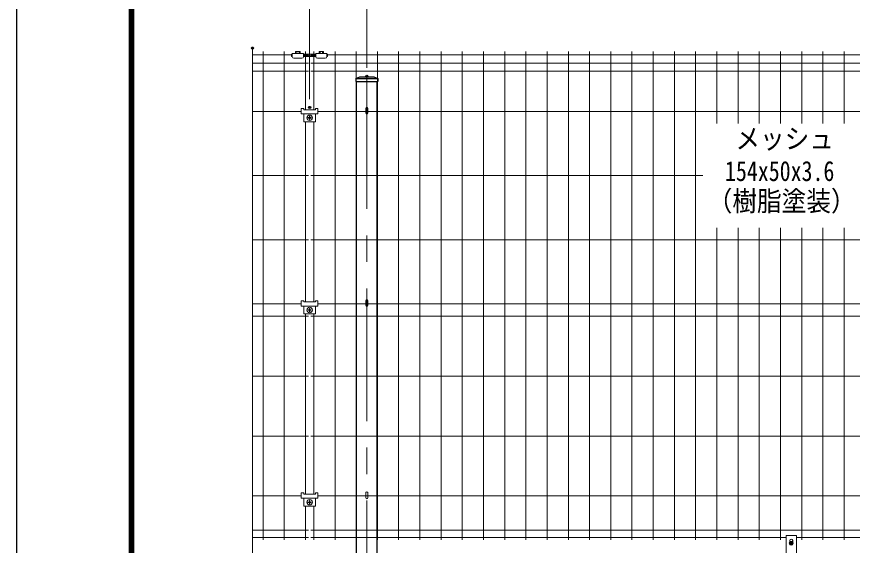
# Model space of a CAD drawing. Units: millimetres, scale not verified. Extents: x -4200 to 4200, y -2970 to 2970.
# Drawn here: x -4200 to -2200, y -407 to 860 of the extents above; entities that cross this region are included whole.
import ezdxf
from ezdxf.enums import TextEntityAlignment as Align

# ---------------------------------------------------------------- set-up
doc = ezdxf.new("R2010")
doc.units = ezdxf.units.MM
doc.header["$LTSCALE"] = 10
doc.header["$PDMODE"] = 32
doc.header["$PDSIZE"] = 5
doc.linetypes.add('USER1', pattern=[50.8, 31.75, -6.35, 6.35, -6.35])
for name, color, linetype, lineweight in [('0-1_D-BMK', 2, 'USER1', 13), ('0-2_D-STR-DIM', 7, 'Continuous', 13), ('0-5_D-STR1', 1, 'Continuous', 25), ('0-9_D-STR2', 7, 'Continuous', 13), ('0-A_D-STR3', 3, 'Continuous', 13), ('0-B_D-STR-TXT', 7, 'Continuous', 13), ('0-D_D-TTL', 7, 'Continuous', 25)]:
    doc.layers.add(name, color=color, linetype=linetype, lineweight=lineweight)
doc.layers.add('0-4_Defpoints', color=8, linetype='Continuous')
doc.styles.add('ＭＳ ゴシック', font='')
doc.styles.get('ＭＳ ゴシック').set_extended_font_data('MS Gothic')

msp = doc.modelspace()

# ---------------------------------------------------------------- linework, layer by layer
at = {"layer": '0-1_D-BMK'}
msp.add_line((-3362, 716.63), (-3362, -1736.82), dxfattribs=at)
at = {"layer": '0-2_D-STR-DIM'}
for p, q in [((-3362, 737.13), (-3362, 1166.21)), ((-3362, 737.13), (-3362, 1166.21)), ((-3498.92, 662.46), (-3498.92, 1001.82)), ((-3362, 737.13), (-3362, 1001.82)), ((-3635.51, 784.12), (-3635.51, -1409.87))]:
    msp.add_line(p, q, dxfattribs=at)
at = {"layer": '0-4_Defpoints'}
for p in [(-3635.51, 784.62), (-3362, 717.13), (-3498.92, 642.46)]:
    msp.add_point(p, dxfattribs=at)
at = {"layer": '0-5_D-STR1'}
for p, q in [((-3388.36, 711.49), (-3379, 715.56)), ((-3388.36, 711.56), (-3388.36, 704.56)), ((-3388.36, 711.56), (-3335.63, 711.56)), ((-3388.36, 704.56), (-3335.63, 704.56)), ((-3387, -1723.44), (-3387, 704.56)), ((-3379, 715.56), (-3345, 715.56)), ((-3345, 715.56), (-3335.63, 711.49)), ((-3335.63, 711.56), (-3335.63, 704.56))]:
    msp.add_line(p, q, dxfattribs=at)
msp.add_lwpolyline([(-3387, -1723.44), (-3337, -1723.44), (-3337, 704.56)], dxfattribs=at)
at = {"layer": '0-9_D-STR2'}
for p, q in [((-3540.44, 768.13), (-3635.51, 768.13)), ((-3610.5, 776.56), (-3610.5, -393.44)), ((-3559.73, 776.56), (-3559.73, -393.44)), ((-3501.94, 768.13), (-3513.44, 768.13)), ((-3508.97, 776.56), (-3508.97, 636.96)), ((-3484.44, 768.13), (-3495.95, 768.13)), ((-3488.94, 776.56), (-3488.94, 636.96)), ((-1540.44, 768.13), (-3457.44, 768.13)), ((-3438.17, 776.56), (-3438.17, -393.44)), ((-3387.4, 776.56), (-3387.4, -393.44)), ((-3336.63, 776.56), (-3336.63, -393.44)), ((-3285.86, 776.56), (-3285.86, -393.44)), ((-3235.09, 776.56), (-3235.09, -393.44)), ((-3184.32, 776.56), (-3184.32, -393.44)), ((-3133.55, 776.56), (-3133.55, -393.44)), ((-3082.78, 776.56), (-3082.78, -393.44)), ((-3032.01, 776.56), (-3032.01, -393.44)), ((-2981.24, 776.56), (-2981.24, -393.44)), ((-2930.47, 776.56), (-2930.47, -393.44)), ((-2879.7, 776.56), (-2879.7, -393.44)), ((-2828.94, 776.56), (-2828.94, -393.44)), ((-2778.17, 776.56), (-2778.17, -393.44)), ((-2727.4, 776.56), (-2727.4, -393.44)), ((-2676.63, 776.56), (-2676.63, -393.44)), ((-2625.86, 776.56), (-2625.86, -393.44)), ((-2575.09, 776.56), (-2575.09, -393.44)), ((-2524.32, 776.56), (-2524.32, 604.02)), ((-2473.55, 776.56), (-2473.55, 604.02)), ((-2422.78, 776.56), (-2422.78, 604.02)), ((-2372.01, 776.56), (-2372.01, 604.02)), ((-2321.24, 776.56), (-2321.24, 604.02)), ((-2270.47, 776.56), (-2270.47, 604.02)), ((-2219.7, 776.56), (-2219.7, 604.02)), ((-3501.95, 748.56), (-3635.51, 748.56)), ((-1501.94, 748.56), (-3495.95, 748.56)), ((-3501.95, 728.99), (-3635.51, 728.99)), ((-1501.94, 728.99), (-3495.95, 728.99)), ((-3380.87, 704.56), (-3363.02, 704.56)), ((-3518.95, 632.56), (-3635.51, 632.56)), ((-1518.95, 632.56), (-3478.95, 632.56)), ((-3508.97, 608.06), (-3508.97, 176.46)), ((-3488.94, 608.06), (-3488.94, 176.46)), ((-3501.95, 479.06), (-3635.51, 479.06)), ((-2557.5, 479.06), (-3495.95, 479.06)), ((-2524.32, 353.87), (-2524.32, -393.44)), ((-2473.55, 353.87), (-2473.55, -393.44)), ((-2422.78, 353.87), (-2422.78, -393.44)), ((-2372.01, 353.87), (-2372.01, -393.44)), ((-2321.24, 353.87), (-2321.24, -393.44)), ((-2270.47, 353.87), (-2270.47, -393.44)), ((-2219.7, 353.87), (-2219.7, -393.44)), ((-3501.95, 325.56), (-3635.51, 325.56)), ((-1501.94, 325.56), (-3495.95, 325.56)), ((-3518.95, 172.06), (-3635.51, 172.06)), ((-1518.95, 172.06), (-3478.95, 172.06)), ((-3501.95, 142.06), (-3635.51, 142.06)), ((-3508.97, 147.56), (-3508.97, -284.04)), ((-1501.94, 142.06), (-3495.95, 142.06)), ((-3488.94, 147.56), (-3488.94, -284.04)), ((-3501.95, -1.44), (-3635.51, -1.44)), ((-1501.94, -1.44), (-3495.95, -1.44)), ((-3501.95, -144.94), (-3635.51, -144.94)), ((-1501.94, -144.94), (-3495.95, -144.94)), ((-3518.95, -288.44), (-3635.51, -288.44)), ((-1518.95, -288.44), (-3478.95, -288.44)), ((-3508.97, -312.94), (-3508.97, -393.44)), ((-3488.94, -312.94), (-3488.94, -393.44)), ((-3501.95, -370.41), (-3635.51, -370.41)), ((-1501.94, -370.41), (-3495.95, -370.41)), ((-3501.95, -388.04), (-3635.51, -388.04)), ((-2358.77, -388.04), (-3495.95, -388.04)), ((-1501.94, -388.04), (-2333.77, -388.04))]:
    msp.add_line(p, q, dxfattribs=at)
at = {"layer": '0-A_D-STR3'}
for p, q in [((-3541.94, 764.73), (-3541.94, 770.13)), ((-3541.94, 770.13), (-3540.44, 770.13)), ((-3541.94, 766.33), (-3540.44, 766.33)), ((-3541.94, 764.73), (-3540.44, 764.73)), ((-3540.44, 771.73), (-3513.44, 771.73)), ((-3540.44, 771.73), (-3540.44, 764.23)), ((-3536.44, 760.23), (-3517.44, 760.23)), ((-3532.45, 771.73), (-3532.45, 776.36)), ((-3531.07, 776.73), (-3522.81, 776.73)), ((-3529.7, 771.73), (-3529.7, 776.36)), ((-3524.19, 771.73), (-3524.19, 776.36)), ((-3521.44, 776.36), (-3521.44, 771.73)), ((-3513.44, 771.73), (-3513.44, 764.23)), ((-3513.44, 770.13), (-3484.44, 770.13)), ((-3513.44, 766.33), (-3484.44, 766.33)), ((-3513.44, 764.73), (-3484.44, 764.73)), ((-3484.44, 771.73), (-3457.44, 771.73)), ((-3484.44, 771.73), (-3484.44, 764.23)), ((-3480.44, 760.23), (-3461.44, 760.23)), ((-3476.46, 771.73), (-3476.46, 776.36)), ((-3475.08, 776.73), (-3466.82, 776.73)), ((-3473.7, 771.73), (-3473.7, 776.36)), ((-3468.2, 771.73), (-3468.2, 776.36)), ((-3465.44, 776.36), (-3465.44, 771.73)), ((-3457.44, 771.73), (-3457.44, 764.23)), ((-3457.44, 770.13), (-3455.94, 770.13)), ((-3457.44, 766.33), (-3455.94, 766.33)), ((-3457.44, 764.73), (-3455.94, 764.73)), ((-3455.94, 770.13), (-3455.94, 764.73)), ((-3364.59, 640.73), (-3364.59, 628.56)), ((-3359.39, 640.73), (-3359.39, 628.56)), ((-3518.95, 639.86), (-3512.95, 639.86)), ((-3518.95, 639.86), (-3518.95, 627.06)), ((-3518.95, 627.06), (-3478.95, 627.06)), ((-3512.95, 639.86), (-3512.95, 636.96)), ((-3512.95, 636.96), (-3484.95, 636.96)), ((-3512.95, 627.06), (-3512.95, 608.06)), ((-3499.42, 621.06), (-3499.42, 619.06)), ((-3498.42, 621.06), (-3498.42, 619.06)), ((-3484.95, 639.86), (-3484.95, 636.96)), ((-3484.95, 627.06), (-3484.95, 608.06)), ((-3512.95, 608.06), (-3484.95, 608.06)), ((-3502.42, 618.06), (-3500.42, 618.06)), ((-3502.42, 617.06), (-3500.42, 617.06)), ((-3499.42, 614.06), (-3499.42, 616.06)), ((-3498.42, 614.06), (-3498.42, 616.06)), ((-3495.42, 618.06), (-3497.42, 618.06)), ((-3495.42, 617.06), (-3497.42, 617.06)), ((-3364.59, 180.23), (-3364.59, 168.06)), ((-3359.39, 180.23), (-3359.39, 168.06)), ((-3518.95, 179.36), (-3518.95, 166.56)), ((-3518.95, 179.36), (-3512.95, 179.36)), ((-3518.95, 166.56), (-3478.95, 166.56)), ((-3512.95, 166.56), (-3512.95, 147.56)), ((-3499.42, 160.56), (-3499.42, 158.56)), ((-3498.42, 160.56), (-3498.42, 158.56)), ((-3484.95, 179.36), (-3484.95, 176.46)), ((-3484.95, 179.36), (-3478.95, 179.36)), ((-3484.95, 166.56), (-3484.95, 147.56)), ((-3478.95, 179.36), (-3478.95, 166.56)), ((-3512.95, 147.56), (-3484.95, 147.56)), ((-3502.42, 157.56), (-3500.42, 157.56)), ((-3502.42, 156.56), (-3500.42, 156.56)), ((-3499.42, 153.56), (-3499.42, 155.56)), ((-3498.42, 153.56), (-3498.42, 155.56)), ((-3495.42, 157.56), (-3497.42, 157.56)), ((-3495.42, 156.56), (-3497.42, 156.56)), ((-3518.95, -281.14), (-3512.95, -281.14)), ((-3518.95, -281.14), (-3518.95, -293.94)), ((-3518.95, -293.94), (-3478.95, -293.94)), ((-3512.95, -281.14), (-3512.95, -284.04)), ((-3512.95, -284.04), (-3484.95, -284.04)), ((-3512.95, -293.94), (-3512.95, -312.94)), ((-3499.42, -299.94), (-3499.42, -301.94)), ((-3498.42, -299.94), (-3498.42, -301.94)), ((-3484.95, -281.14), (-3484.95, -284.04)), ((-3484.95, -293.94), (-3484.95, -312.94)), ((-3364.59, -280.27), (-3364.59, -292.44)), ((-3359.39, -280.27), (-3359.39, -292.44)), ((-3512.95, -312.94), (-3484.95, -312.94)), ((-3502.42, -302.94), (-3500.42, -302.94)), ((-3502.42, -303.94), (-3500.42, -303.94)), ((-3499.42, -306.94), (-3499.42, -304.94)), ((-3498.42, -306.94), (-3498.42, -304.94)), ((-3495.42, -302.94), (-3497.42, -302.94)), ((-3495.42, -303.94), (-3497.42, -303.94)), ((-2358.77, -383.27), (-2358.77, -439.69)), ((-2333.77, -383.27), (-2358.77, -383.27)), ((-2348.73, -397.31), (-2351.19, -401.57)), ((-2349.77, -395.46), (-2349.77, -399.11)), ((-2349, -399.52), (-2347.64, -400.88)), ((-2343.81, -397.31), (-2348.73, -397.31)), ((-2348.32, -398.84), (-2346.95, -400.2)), ((-2344.22, -398.84), (-2345.59, -400.2)), ((-2343.54, -399.52), (-2344.91, -400.88)), ((-2343.81, -397.31), (-2341.35, -401.57)), ((-2342.77, -395.46), (-2342.77, -399.11)), ((-2333.77, -383.27), (-2333.77, -439.69)), ((-2348.73, -405.83), (-2351.19, -401.57)), ((-2349, -403.61), (-2347.64, -402.25)), ((-2343.81, -405.83), (-2348.73, -405.83)), ((-2348.32, -404.3), (-2346.95, -402.93)), ((-2344.22, -404.3), (-2345.59, -402.93)), ((-2343.54, -403.61), (-2344.91, -402.25)), ((-2343.81, -405.83), (-2341.35, -401.57))]:
    msp.add_line(p, q, dxfattribs=at)
for points in [[(-3484.95, 639.86), (-3478.95, 639.86), (-3478.95, 627.06)], [(-3512.95, 179.36), (-3512.95, 176.46), (-3484.95, 176.46)], [(-3484.95, -281.14), (-3478.95, -281.14), (-3478.95, -293.94)]]:
    msp.add_lwpolyline(points, dxfattribs=at)
for centre, radius in [((-3498.92, 617.56), 6.5), ((-3498.92, 157.06), 6.5), ((-3498.92, -303.44), 6.5), ((-2346.27, -401.57), 4.26)]:
    msp.add_circle(centre, radius, dxfattribs=at)
for centre, radius, start, end in [((-3536.44, 764.23), 4, 180, 270), ((-3531.07, 773.98), 2.75, 60, 120), ((-3526.94, 766.27), 10.46, 74.73852, 105.26148), ((-3522.81, 773.98), 2.75, 60, 120), ((-3517.44, 764.23), 4, 270, 0), ((-3480.44, 764.23), 4, 180, 270), ((-3475.08, 773.98), 2.75, 60, 120), ((-3470.95, 766.27), 10.46, 74.73852, 105.26148), ((-3466.82, 773.98), 2.75, 60, 120), ((-3461.44, 764.23), 4, 270, 0), ((-3498.92, 621.06), 0.5, 0, 179.99999), ((-3361.99, 628.56), 2.6, 180, 0), ((-3502.42, 617.56), 0.5, 90.00001, 270), ((-3500.42, 619.06), 1, 270, 0.00001), ((-3500.42, 616.06), 1, 0, 90), ((-3498.92, 614.06), 0.5, 180.00002, 0.00001), ((-3497.42, 619.06), 1, 180.00001, 270), ((-3497.42, 616.06), 1, 90, 180.00001), ((-3495.42, 617.56), 0.5, 270.00049, 90.00046), ((-3498.92, 160.56), 0.5, 0, 179.99999), ((-3361.99, 168.06), 2.6, 180, 0), ((-3502.42, 157.06), 0.5, 90.00001, 270), ((-3500.42, 158.56), 1, 270, 0.00001), ((-3500.42, 155.56), 1, 0, 90), ((-3498.92, 153.56), 0.5, 180.00002, 0.00001), ((-3497.42, 158.56), 1, 180.00001, 270), ((-3497.42, 155.56), 1, 90, 180.00001), ((-3495.42, 157.06), 0.5, 270.00049, 90.00046), ((-3498.92, -299.94), 0.5, 0, 179.99999), ((-3361.99, -292.44), 2.6, 180, 0), ((-3502.42, -303.44), 0.5, 90.00001, 270), ((-3500.42, -301.94), 1, 270, 0.00001), ((-3500.42, -304.94), 1, 0, 90), ((-3498.92, -306.94), 0.5, 180.00002, 0.00001), ((-3497.42, -301.94), 1, 180.00001, 270), ((-3497.42, -304.94), 1, 90, 180.00001), ((-3495.42, -303.44), 0.5, 270.00049, 90.00046), ((-2346.27, -395.46), 3.5, 0, 180), ((-2348.66, -399.18), 0.483, 44.99953, 224.99952), ((-2343.88, -399.18), 0.483, 315, 135), ((-2333.79, -391.45), 0.02, 270, 0), ((-2348.66, -403.96), 0.483, 135, 314.99998), ((-2346.27, -402.77), 3.62, 237.53826, 302.46174), ((-2348.32, -401.57), 0.965, 314.99999, 45), ((-2346.27, -399.52), 0.965, 225.00001, 314.99999), ((-2346.27, -403.61), 0.965, 45, 135), ((-2344.22, -401.57), 0.965, 135, 225.00001), ((-2343.88, -403.96), 0.483, 225.00001, 44.99999)]:
    msp.add_arc(centre, radius, start, end, dxfattribs=at)
for centre in [(-3361.99, 640.72), (-3361.99, 180.22), (-3361.99, -280.28)]:
    msp.add_ellipse(centre, major_axis=(-2.6, 0), ratio=0.649974, start_param=3.1415927, end_param=6.2831853, dxfattribs=at)
at = {"layer": '0-D_D-TTL', "color": 2}
msp.add_lwpolyline([(-4200, 2970), (4200, 2970), (4200, -2970), (-4200, -2970)], close=True, dxfattribs=at)
at = {"layer": '0-D_D-TTL'}
for points in [[(-3930, 2750), (3930, 2750), (3930, -2750), (-3930, -2750)], [(-3927.5, 2747.5), (3927.5, 2747.5), (3927.5, -2747.5), (-3927.5, -2747.5)], [(-3925, 2745), (3925, 2745), (3925, -2745), (-3925, -2745)], [(-3922.5, 2742.5), (3922.5, 2742.5), (3922.5, -2742.5), (-3922.5, -2742.5)], [(-3920, 2740), (3920, 2740), (3920, -2740), (-3920, -2740)]]:
    msp.add_lwpolyline(points, close=True, dxfattribs=at)

# ---------------------------------------------------------------- texts
at = {"layer": '0-B_D-STR-TXT', "style": 'ＭＳ ゴシック'}
for s, width, p in [('メッシュ', 0.9, (-2480.03, 529.2)), ('154x50x3.6', 0.8, (-2504.73, 451.61)), ('（樹脂塗装）', 0.9, (-2546.19, 379.63))]:
    msp.add_text(s, height=48.09, dxfattribs=dict(at, width=width)).set_placement(p, align=Align.BOTTOM_LEFT)

doc.saveas('drawing.dxf')
